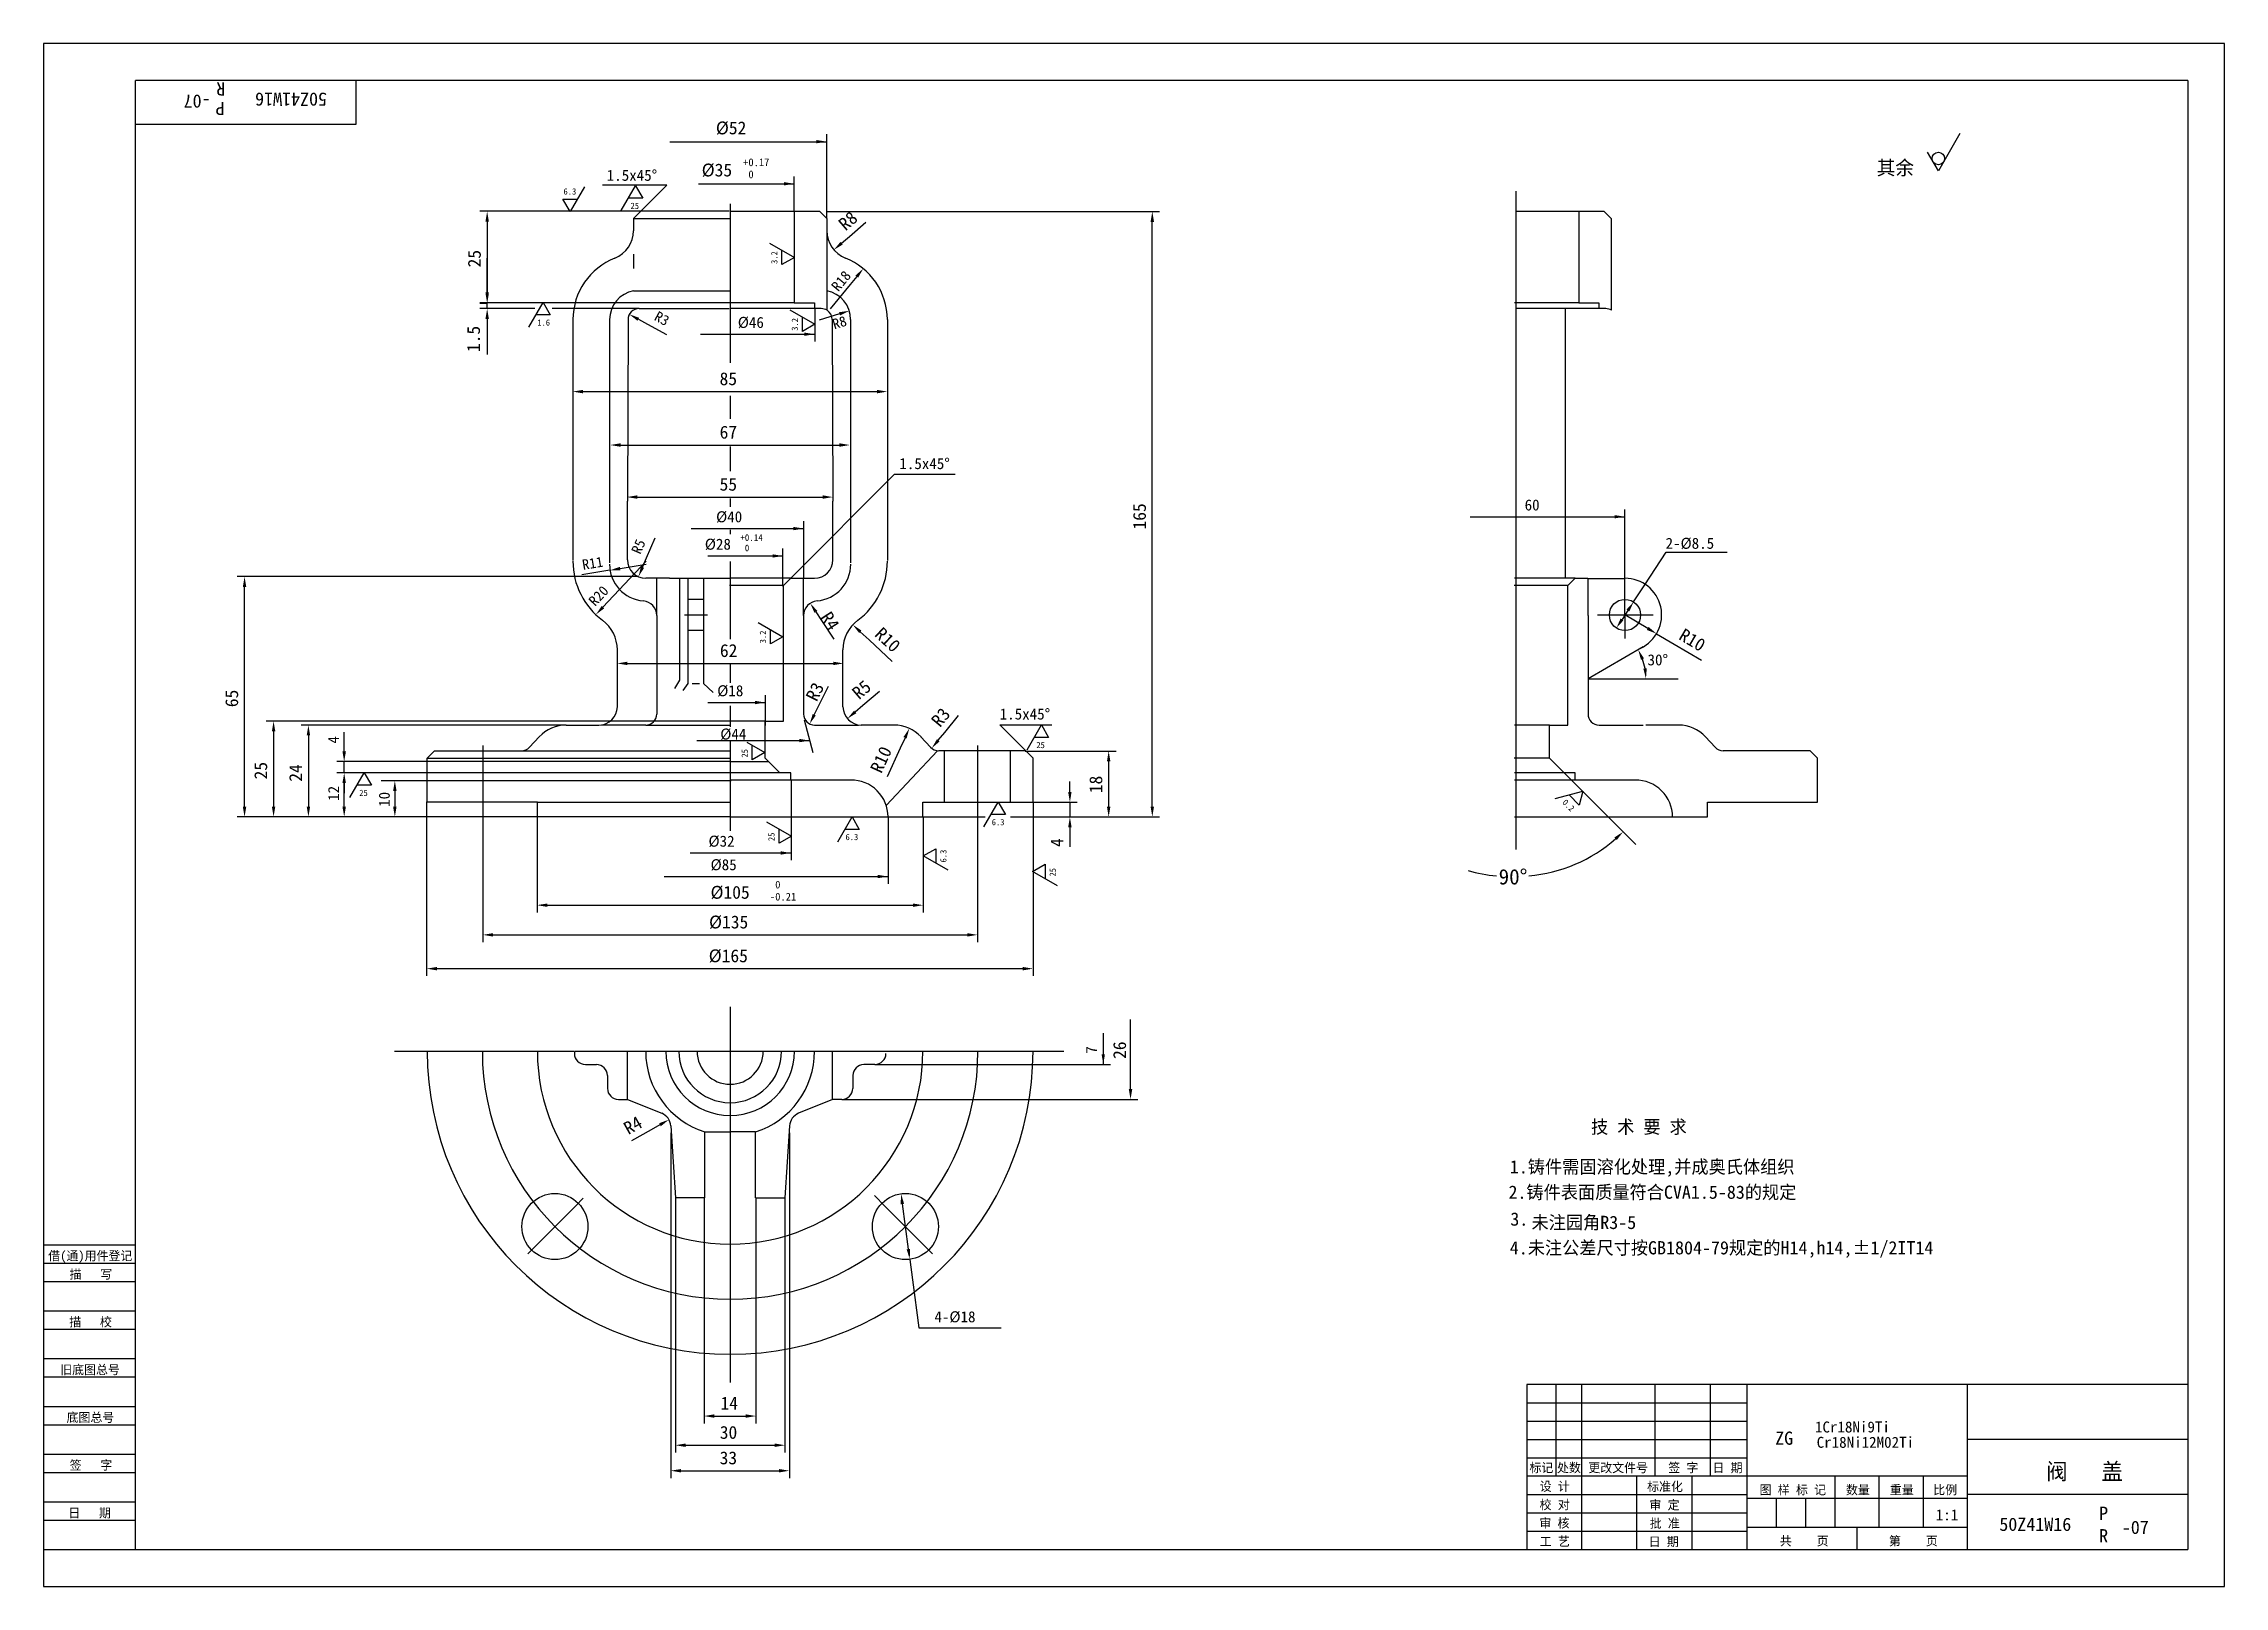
# Model space of a CAD drawing. Header units: metres. Extents: x 0 to 594, y 0 to 420.
import ezdxf

# ---------------------------------------------------------------- set-up
doc = ezdxf.new("R2010")
doc.units = ezdxf.units.M
for name, color, linetype in [('B', 3, 'Continuous'), ('C', 6, 'Continuous'), ('D', 1, 'Continuous'), ('FL', 5, 'Continuous'), ('HA', 5, 'Continuous'), ('T', 7, 'Continuous'), ('TL', 4, 'Continuous')]:
    doc.layers.add(name, color=color, linetype=linetype)

# ---------------------------------------------------------------- blocks, each defined once
blk = doc.blocks.new('TUKUN2')
at = {"layer": 'FL'}
for p, q in [((594, 420), (0, 420)), ((0, 420), (0, 0)), ((594, 0), (594, 420)), ((0, 83), (25, 83)), ((0, 75), (25, 75)), ((0, 70), (25, 70)), ((0, 62), (25, 62)), ((0, 57), (25, 57)), ((412, 30), (412, 55)), ((419, 10), (419, 55)), ((439, 30), (439, 55)), ((454, 30), (454, 55)), ((0, 49), (25, 49)), ((404, 50), (464, 50)), ((0, 44), (25, 44)), ((404, 45), (464, 45)), ((0, 36), (25, 36)), ((404, 40), (464, 40)), ((0, 31), (25, 31)), ((404, 35), (464, 35)), ((449, 10), (449, 30)), ((404, 25), (464, 25)), ((0, 23), (25, 23)), ((0, 18), (25, 18)), ((404, 20), (464, 20)), ((404, 15), (464, 15)), ((0, 0), (594, 0))]:
    blk.add_line(p, q, dxfattribs=at)
at = {"layer": 'TL'}
for p, q in [((584, 410), (25, 410)), ((25, 10), (25, 410)), ((85, 410), (85, 398)), ((584, 410), (584, 10)), ((85, 398), (25, 398)), ((0, 93), (25, 93)), ((0, 88), (25, 88)), ((584, 55), (404, 55)), ((404, 55), (404, 10)), ((464, 10), (464, 55)), ((524, 10), (524, 55)), ((584, 40), (524, 40)), ((524, 30), (404, 30)), ((434, 10), (434, 30)), ((488, 16), (488, 30)), ((500, 16), (500, 30)), ((512, 16), (512, 30)), ((464, 24), (524, 24)), ((472, 16), (472, 24)), ((480, 16), (480, 24)), ((584, 25), (524, 25)), ((524, 16), (464, 16)), ((494, 10), (494, 16)), ((0, 10), (584, 10))]:
    blk.add_line(p, q, dxfattribs=at)
at = {"layer": 'T'}
for s, p in [('借(通)用件登记', (1.26, 88.76)), ('描   写', (7.09, 83.76)), ('描   校', (6.98, 70.76)), ('旧底图总号', (4.52, 57.76)), ('底图总号', (6.25, 44.76)), ('签   字', (7.1, 31.76)), ('标记', (404.71, 31.07)), ('处数', (412.22, 31.07)), ('更改文件号', (420.75, 31.07)), ('签 字', (442.53, 31.07)), ('日 期', (454.57, 31.07)), ('校 对', (407.48, 20.99)), ('设 计', (407.5, 25.99)), ('标准化', (436.77, 25.93)), ('审 定', (437.39, 20.93)), ('图 样 标 记', (467.4, 25.04)), ('数量', (490.92, 25.04)), ('重量', (502.88, 25.04)), ('比例', (514.7, 25.04)), ('日   期', (6.72, 18.76)), ('审 核', (407.41, 15.99)), ('批 准', (437.46, 15.93)), ('工 艺', (407.52, 10.99)), ('日 期', (437.18, 10.93)), ('共    页', (472.91, 11.13)), ('第    页', (502.62, 11.13))]:
    blk.add_text(s, height=2.5, dxfattribs=at).set_placement(p)

msp = doc.modelspace()

# ---------------------------------------------------------------- linework, layer by layer
at = {"layer": 'B'}
for p, q in [((179.76, 268.7), (175.44, 268.7)), ((179.76, 260.24), (175.44, 260.24))]:
    msp.add_line(p, q, dxfattribs=at)
at = {"layer": 'C'}
for p, q in [((187, 376.36), (187, 333.1)), ((401, 379.86), (401, 200.57)), ((187, 324.15), (187, 317.81)), ((187, 310.35), (187, 303.64)), ((187, 296.18), (187, 293.94)), ((187, 287.59), (187, 286.48)), ((187, 279.02), (187, 257.9)), ((174.52, 264.47), (180.81, 264.47)), ((423.21, 264.45), (438.4, 264.45)), ((430.73, 264.45), (430.73, 258.03)), ((187, 251.27), (187, 245.95)), ((187, 239.73), (187, 234)), ((119.63, 228.9), (119.63, 212.15)), ((187, 230.26), (187, 205.73)), ((254.37, 228.9), (254.37, 212.15)), ((187, 157.78), (187, 72.68)), ((95.61, 145.68), (144.42, 145.68)), ((144.58, 145.68), (158.96, 145.68)), ((158.96, 145.68), (214.88, 145.68)), ((214.88, 145.68), (229.42, 145.68)), ((229.42, 145.68), (277.9, 145.68)), ((144.86, 103.54), (134.67, 93.36)), ((144.86, 103.54), (146.98, 105.66)), ((229.14, 103.54), (226.32, 106.37)), ((229.14, 103.54), (239.33, 93.36)), ((134.67, 93.36), (131.85, 90.53)), ((239.33, 93.36), (242.15, 90.53)), ((187, 72.68), (187, 55.52))]:
    msp.add_line(p, q, dxfattribs=at)
msp.add_arc((187, 145.68), 67.5, 180, 0, dxfattribs=at)
at = {"layer": 'D'}
for p, q in [((170.6, 393.31), (213.31, 393.31)), ((213.31, 372.36), (213.31, 395.31)), ((521.95, 395.5), (516.09, 385.36)), ((516.09, 385.36), (513.17, 390.43)), ((147.31, 381.06), (143.4, 374.3)), ((169.76, 381.43), (152.27, 381.43)), ((157.35, 374.55), (161.25, 381.31)), ((161.25, 381.31), (163.2, 377.93)), ((162.69, 374.36), (169.76, 381.43)), ((178.37, 381.85), (204.47, 381.85)), ((204.47, 374.48), (204.47, 383.85)), ((162.69, 374.36), (118.82, 374.36)), ((143.4, 374.3), (141.45, 377.68)), ((141.45, 377.68), (145.36, 377.68)), ((163.2, 377.93), (159.3, 377.93)), ((213.18, 374.28), (303.99, 374.28)), ((120.82, 371.56), (120.82, 352.27)), ((219.49, 367.5), (223.98, 371.36)), ((301.99, 212.28), (301.99, 371.48)), ((197.73, 365.7), (204.49, 361.8)), ((201.11, 359.85), (201.11, 363.75)), ((217.37, 365.68), (219.49, 367.5)), ((120.82, 354.85), (120.82, 361.61)), ((204.49, 361.8), (201.11, 359.85)), ((221.49, 356.59), (219.71, 354.43)), ((120.82, 352.05), (120.82, 354.85)), ((219.71, 354.43), (214.25, 347.8)), ((186.88, 349.47), (118.82, 349.47)), ((120.82, 349.25), (118.82, 349.25)), ((133.82, 347.86), (118.82, 347.86)), ((120.82, 347.86), (120.82, 349.25)), ((120.82, 345.06), (120.82, 342.26)), ((132.14, 342.77), (136.04, 349.53)), ((138, 346.15), (134.09, 346.15)), ((136.04, 349.53), (138, 346.15)), ((162.18, 347.86), (138.5, 347.86)), ((162, 344.96), (164.46, 343.62)), ((203.3, 347.51), (210.06, 343.61)), ((206.68, 341.66), (206.68, 345.56)), ((210.02, 347.72), (210.02, 338.89)), ((214.11, 345.58), (211.27, 344.69)), ((216.78, 346.42), (214.11, 345.58)), ((120.82, 342.26), (120.82, 335.38)), ((164.46, 343.62), (169.67, 340.79)), ((178.92, 340.89), (210.02, 340.89)), ((210.06, 343.61), (206.68, 341.66)), ((146.89, 325.27), (227.01, 325.27)), ((157.14, 310.72), (216.78, 310.72)), ((203.5, 274.48), (231.78, 302.77)), ((231.78, 302.77), (248.28, 302.77)), ((161.69, 296.55), (212.21, 296.55)), ((388.57, 291.2), (430.7, 291.2)), ((430.7, 264.55), (430.7, 293.2)), ((164.24, 280.03), (166.57, 285.48)), ((176.34, 287.98), (207.05, 287.98)), ((207.05, 274.55), (207.05, 289.98)), ((163.13, 277.46), (164.24, 280.03)), ((180.89, 280.52), (201.37, 280.52)), ((201.37, 272.32), (201.37, 282.52)), ((436.14, 272.68), (441.96, 281.52)), ((441.96, 281.52), (458.54, 281.52)), ((162.03, 274.89), (52.73, 274.89)), ((148.75, 275.71), (146.64, 275.36)), ((154.27, 276.63), (148.75, 275.71)), ((152.34, 266.58), (164.16, 279.07)), ((157.03, 277.09), (164.14, 278.26)), ((54.73, 212.28), (54.73, 272.09)), ((433.07, 268), (436.14, 272.68)), ((194.61, 262.43), (201.37, 258.52)), ((210.34, 265.31), (211.88, 262.97)), ((211.88, 262.97), (215.21, 257.87)), ((431.53, 265.66), (429.93, 263.24)), ((436.93, 260.79), (430.73, 264.45)), ((197.99, 256.57), (197.99, 260.47)), ((201.37, 258.52), (197.99, 256.57)), ((222.45, 259.89), (224.87, 257.65)), ((224.87, 257.65), (231.16, 251.8)), ((439.34, 259.36), (444.16, 256.51)), ((444.16, 256.51), (451.56, 252.14)), ((159.03, 251.27), (215.06, 251.27)), ((211.16, 239.81), (213.81, 245.1)), ((223.18, 239.87), (227.68, 243.73)), ((420.68, 247.1), (445.25, 247.1)), ((180.95, 240.62), (196.6, 240.62)), ((196.6, 234.4), (196.6, 242.62)), ((209.91, 237.3), (211.16, 239.81)), ((221.06, 238.05), (223.18, 239.87)), ((186.86, 235.57), (60.64, 235.57)), ((62.64, 232.77), (62.64, 212.28)), ((142.35, 234.48), (70.13, 234.48)), ((72.13, 231.68), (72.13, 212.28)), ((81.87, 230.12), (81.87, 232.54)), ((207.15, 235.89), (209.55, 227)), ((243.68, 230.33), (245.47, 232.49)), ((245.47, 232.49), (249.24, 237.05)), ((267.5, 227.48), (260.43, 234.55)), ((260.43, 234.55), (274.6, 234.55)), ((267.88, 227.75), (271.79, 234.51)), ((271.79, 234.51), (273.74, 231.13)), ((81.87, 227.32), (81.87, 230.12)), ((177.94, 230.26), (208.65, 230.26)), ((191.57, 229.81), (196.41, 227.02)), ((193.03, 225.06), (193.03, 228.97)), ((196.41, 227.02), (193.03, 225.06)), ((233.35, 228.21), (229.78, 220.39)), ((234.64, 231.03), (233.35, 228.21)), ((267.39, 227.38), (292.1, 227.38)), ((273.74, 231.13), (269.84, 231.13)), ((187.02, 224.52), (79.87, 224.52)), ((187.02, 221.5), (79.87, 221.5)), ((81.87, 221.5), (79.87, 221.5)), ((81.87, 221.5), (81.87, 224.52)), ((83.45, 214.73), (87.35, 221.49)), ((87.35, 221.49), (89.31, 218.11)), ((290.1, 212.28), (290.1, 224.58)), ((414.18, 221.49), (433.71, 201.96)), ((81.87, 212.28), (81.87, 218.7)), ((81.87, 218.7), (81.87, 215.9)), ((89.31, 218.11), (85.4, 218.11)), ((187.29, 219.33), (91.98, 219.33)), ((95.67, 216.53), (95.67, 212.28)), ((203.59, 219.45), (203.59, 197.66)), ((279.54, 216.28), (279.54, 219.08)), ((411.72, 214.45), (419.26, 216.47)), ((418.25, 212.7), (415.49, 215.46)), ((419.26, 216.47), (418.25, 212.7)), ((60.64, 209.48), (52.73, 209.48)), ((70.13, 209.48), (60.64, 209.48)), ((79.87, 209.48), (70.13, 209.48)), ((87.39, 209.48), (79.87, 209.48)), ((134.44, 209.48), (87.39, 209.48)), ((104.32, 213.54), (104.32, 166.17)), ((119.63, 212.15), (119.63, 175.37)), ((134.4, 209.43), (134.4, 183.45)), ((196.93, 208.18), (203.69, 204.28)), ((216.3, 202.71), (220.21, 209.47)), ((220.21, 209.47), (222.16, 206.09)), ((230, 209.48), (230, 191.25)), ((239.5, 209.48), (256.42, 209.48)), ((239.59, 209.43), (239.59, 183.45)), ((254.37, 212.15), (254.37, 175.37)), ((256.13, 206.75), (260.03, 213.51)), ((261.99, 210.13), (258.08, 210.13)), ((260.03, 213.51), (261.99, 210.13)), ((263.39, 209.48), (281.54, 209.48)), ((269.5, 213.54), (269.5, 166.17)), ((269.5, 213.48), (281.54, 213.48)), ((279.54, 213.48), (279.54, 209.48)), ((281.54, 209.48), (292.1, 209.48)), ((292.1, 209.48), (303.99, 209.48)), ((200.31, 202.33), (200.31, 206.23)), ((203.69, 204.28), (200.31, 202.33)), ((222.16, 206.09), (218.26, 206.09)), ((279.54, 206.68), (279.54, 203.88)), ((279.54, 203.88), (279.54, 201.29)), ((176.09, 199.66), (203.59, 199.66)), ((239.61, 198.87), (242.99, 200.82)), ((246.37, 194.96), (239.61, 198.87)), ((242.99, 200.82), (242.99, 196.92)), ((269.39, 194.62), (272.77, 196.58)), ((272.77, 196.58), (272.77, 192.67)), ((169, 193.25), (230, 193.25)), ((276.15, 190.72), (269.39, 194.62)), ((137.2, 185.45), (236.79, 185.45)), ((122.43, 177.37), (251.57, 177.37)), ((107.12, 168.17), (266.7, 168.17)), ((288.63, 150.56), (288.63, 142.07)), ((296.05, 135.37), (296.05, 154.29)), ((226.42, 142.07), (290.63, 142.07)), ((217.42, 132.57), (298.05, 132.57)), ((167.89, 125.68), (165.45, 124.31)), ((165.45, 124.31), (160.14, 121.33)), ((170.8, 123.5), (170.8, 29.48)), ((203.12, 123.5), (203.12, 29.48)), ((172.08, 105.77), (172.08, 36.42)), ((179.89, 105.62), (179.89, 44.37)), ((194.03, 105.62), (194.03, 44.37)), ((201.92, 105.77), (201.92, 36.42)), ((235.54, 91.81), (233.92, 104.1)), ((235.91, 89.03), (236.65, 83.48)), ((236.65, 83.48), (238.38, 70.34)), ((238.38, 70.34), (260.83, 70.34)), ((182.69, 46.37), (191.23, 46.37)), ((174.88, 38.42), (199.12, 38.42)), ((173.6, 31.48), (200.32, 31.48))]:
    msp.add_line(p, q, dxfattribs=at)
msp.add_circle((516.09, 388.74), 1.69, dxfattribs=at)
for centre, radius, start, end in [((420.68, 247.1), 15.77, 10.19, 19.81), ((400.83, 234.84), 41.58, 275.18, 311.14), ((399.5, 234.84), 41.58, 253.91, 264.82)]:
    msp.add_arc(centre, radius, start, end, dxfattribs=at)
for points in [[(210.51, 393.76), (213.31, 393.31), (210.51, 392.86)], [(201.67, 382.3), (204.47, 381.85), (201.67, 381.4)], [(120.35, 371.56), (121.28, 371.56), (120.82, 374.36)], [(301.52, 371.48), (302.45, 371.48), (301.99, 374.28)], [(217.67, 365.32), (217.06, 366.03), (215.24, 363.85)], [(221.85, 356.29), (221.13, 356.88), (223.27, 358.75)], [(120.35, 352.27), (121.28, 352.27), (120.82, 349.47)], [(120.35, 352.05), (121.28, 352.05), (120.82, 349.25)], [(120.35, 345.06), (121.28, 345.06), (120.82, 347.86)], [(161.78, 344.55), (162.22, 345.37), (159.54, 346.29)], [(216.92, 345.98), (216.64, 346.87), (219.45, 347.26)], [(207.22, 341.34), (210.02, 340.89), (207.22, 340.44)], [(146.89, 325.73), (146.89, 324.8), (144.09, 325.27)], [(227.01, 325.73), (227.01, 324.8), (229.81, 325.27)], [(157.14, 311.19), (157.14, 310.25), (154.34, 310.72)], [(216.78, 311.19), (216.78, 310.25), (219.58, 310.72)], [(161.69, 297.02), (161.69, 296.09), (158.89, 296.55)], [(212.21, 297.02), (212.21, 296.09), (215.01, 296.55)], [(427.9, 291.65), (430.7, 291.2), (427.9, 290.75)], [(204.25, 288.43), (207.05, 287.98), (204.25, 287.53)], [(198.57, 280.97), (201.37, 280.52), (198.57, 280.07)], [(54.27, 272.09), (55.2, 272.09), (54.73, 274.89)], [(157.11, 276.63), (156.96, 277.55), (154.27, 276.63)], [(163.56, 277.28), (162.71, 277.64), (162.03, 274.89)], [(209.95, 265.06), (210.73, 265.57), (208.81, 267.66)], [(431.92, 265.4), (431.14, 265.92), (433.07, 268)], [(152.68, 266.26), (152, 266.9), (150.41, 264.54)], [(222.14, 259.55), (222.77, 260.23), (220.4, 261.79)], [(430.32, 262.98), (429.54, 263.49), (428.39, 260.9)], [(436.69, 260.38), (437.17, 261.19), (439.34, 259.36)], [(159.03, 251.73), (159.03, 250.8), (156.23, 251.27)], [(215.06, 251.73), (215.06, 250.8), (217.86, 251.27)], [(435.09, 252.25), (435.94, 252.64), (434.34, 254.98)], [(436.66, 249.93), (435.74, 249.85), (436.45, 247.1)], [(193.8, 241.07), (196.6, 240.62), (193.8, 240.17)], [(221.36, 237.7), (220.75, 238.4), (218.93, 236.23)], [(62.17, 232.77), (63.11, 232.77), (62.64, 235.57)], [(71.66, 231.68), (72.59, 231.68), (72.13, 234.48)], [(210.33, 237.09), (209.49, 237.51), (208.66, 234.8)], [(235.06, 230.84), (234.21, 231.23), (235.8, 233.58)], [(81.4, 227.32), (82.34, 227.32), (81.87, 224.52)], [(205.85, 230.71), (208.65, 230.26), (205.85, 229.81)], [(244.04, 230.03), (243.32, 230.63), (241.9, 228.17)], [(289.63, 224.58), (290.57, 224.58), (290.1, 227.38)], [(81.4, 218.7), (82.34, 218.7), (81.87, 221.5)], [(81.4, 218.7), (82.34, 218.7), (81.87, 221.5)], [(95.2, 216.53), (96.14, 216.53), (95.67, 219.33)], [(279.07, 216.28), (280, 216.28), (279.54, 213.48)], [(54.27, 212.28), (55.2, 212.28), (54.73, 209.48)], [(62.17, 212.28), (63.11, 212.28), (62.64, 209.48)], [(71.66, 212.28), (72.59, 212.28), (72.13, 209.48)], [(81.4, 212.28), (82.34, 212.28), (81.87, 209.48)], [(95.2, 212.28), (96.14, 212.28), (95.67, 209.48)], [(279.07, 206.68), (280, 206.68), (279.54, 209.48)], [(289.63, 212.28), (290.57, 212.28), (290.1, 209.48)], [(301.52, 212.28), (302.45, 212.28), (301.99, 209.48)], [(427.87, 203.87), (428.5, 203.19), (430.23, 205.44)], [(200.79, 200.11), (203.59, 199.66), (200.79, 199.21)], [(227.2, 193.7), (230, 193.25), (227.2, 192.8)], [(137.2, 185.91), (137.2, 184.98), (134.4, 185.45)], [(236.79, 185.91), (236.79, 184.98), (239.59, 185.45)], [(122.43, 177.84), (122.43, 176.9), (119.63, 177.37)], [(251.57, 177.84), (251.57, 176.9), (254.37, 177.37)], [(107.12, 168.63), (107.12, 167.7), (104.32, 168.17)], [(266.7, 168.63), (266.7, 167.7), (269.5, 168.17)], [(289.08, 144.87), (288.63, 142.07), (288.18, 144.87)], [(295.59, 135.37), (296.52, 135.37), (296.05, 132.57)], [(168.12, 125.28), (167.66, 126.09), (170.33, 127.06)], [(233.45, 104.04), (234.38, 104.16), (233.55, 106.88)], [(235.08, 91.75), (236.01, 91.87), (235.91, 89.03)], [(182.69, 46.84), (182.69, 45.9), (179.89, 46.37)], [(191.23, 46.84), (191.23, 45.9), (194.03, 46.37)], [(174.88, 38.89), (174.88, 37.96), (172.08, 38.42)], [(199.12, 38.89), (199.12, 37.96), (201.92, 38.42)], [(173.6, 31.94), (173.6, 31.01), (170.8, 31.48)], [(200.32, 31.94), (200.32, 31.01), (203.12, 31.48)]]:
    msp.add_solid(points, dxfattribs=at)
at = {"layer": 'HA'}
msp.add_line((243.51, 227.48), (229.47, 212.58), dxfattribs=at)
at = {"layer": 'TL'}
for p, q in [((160.69, 372.36), (162.69, 374.36)), ((186.69, 374.36), (162.69, 374.36)), ((187.31, 374.36), (204.43, 374.36)), ((204.43, 374.36), (211.31, 374.36)), ((204.47, 374.43), (204.47, 349.43)), ((213.31, 372.36), (211.31, 374.36)), ((400.99, 374.37), (418.11, 374.37)), ((418.11, 374.37), (424.99, 374.37)), ((418.15, 374.44), (418.15, 349.44)), ((426.99, 372.37), (424.99, 374.37)), ((160.69, 372.36), (160.69, 369.07)), ((160.69, 372.36), (187.04, 372.36)), ((213.31, 372.36), (213.31, 369.07)), ((213.31, 369.07), (213.31, 347.47)), ((426.99, 372.37), (426.99, 369.08)), ((426.99, 369.08), (426.99, 347.48)), ((160.69, 362.68), (160.69, 358.75)), ((160.69, 352.72), (187, 352.72)), ((144.18, 344.93), (144.18, 279.31)), ((154.18, 344.89), (154.18, 278.63)), ((159.18, 344.87), (159, 295.48)), ((162.18, 347.86), (186.69, 347.86)), ((204.47, 349.43), (186.92, 349.43)), ((210, 347.86), (187.31, 347.86)), ((204.47, 349.43), (209.97, 349.43)), ((209.97, 349.43), (209.97, 347.84)), ((211.82, 347.86), (210, 347.86)), ((214.82, 344.87), (215, 295.48)), ((219.82, 344.89), (219.82, 278.63)), ((229.82, 344.93), (229.82, 279.31)), ((418.15, 349.44), (400.6, 349.44)), ((423.68, 347.87), (400.99, 347.87)), ((414.49, 274.42), (414.49, 347.78)), ((418.15, 349.44), (423.65, 349.44)), ((423.65, 349.44), (423.65, 347.85)), ((425.5, 347.87), (423.68, 347.87)), ((159, 279.48), (159, 295.48)), ((215, 279.48), (215, 295.48)), ((167.09, 274.48), (164, 274.48)), ((167, 264.31), (167, 274.4)), ((170.5, 274.48), (167.09, 274.48)), ((170.5, 274.48), (172.5, 274.48)), ((172.5, 274.48), (187, 274.48)), ((173.24, 274.58), (173.24, 246.67)), ((175.5, 274.58), (175.5, 245.82)), ((179.78, 274.58), (179.78, 245.82)), ((201.5, 274.48), (187, 274.48)), ((201.5, 272.48), (203.5, 274.48)), ((203.5, 274.48), (201.5, 274.48)), ((203.5, 274.48), (206.91, 274.48)), ((206.91, 274.48), (210, 274.48)), ((207, 264.31), (207, 274.4)), ((415.18, 274.49), (400.68, 274.49)), ((417.18, 274.49), (415.18, 274.49)), ((415.18, 272.49), (417.18, 274.49)), ((417.18, 274.49), (420.59, 274.49)), ((420.65, 274.42), (430.74, 274.42)), ((420.68, 264.32), (420.68, 274.42)), ((201.5, 272.48), (186.86, 272.48)), ((201.5, 235.57), (201.5, 272.48)), ((415.18, 272.49), (400.54, 272.49)), ((415.18, 234.49), (415.18, 272.49)), ((167, 264.31), (167, 237.48)), ((207, 264.31), (207, 237.48)), ((420.68, 264.32), (420.68, 237.49)), ((435.73, 255.79), (420.68, 247.1)), ((156.27, 239.48), (156.27, 254.99)), ((217.73, 239.48), (217.73, 254.99)), ((173.24, 246.67), (171.81, 244.42)), ((175.5, 245.82), (174.09, 243.87)), ((176.65, 245.82), (178.62, 245.82)), ((179.78, 245.82), (182.33, 243.31)), ((142.35, 234.48), (151.27, 234.48)), ((164, 234.48), (152, 234.48)), ((164, 234.48), (186.86, 234.48)), ((196.5, 235.57), (187, 235.57)), ((196.5, 235.57), (201.5, 235.57)), ((196.5, 234.48), (196.5, 235.57)), ((196.5, 225.48), (196.5, 234.48)), ((210, 234.48), (222, 234.48)), ((231.65, 234.48), (222.73, 234.48)), ((410.18, 234.49), (400.68, 234.49)), ((410.18, 234.49), (415.18, 234.49)), ((410.18, 225.49), (410.18, 234.49)), ((423.68, 234.49), (435.68, 234.49)), ((445.33, 234.49), (436.41, 234.49)), ((104.5, 225.48), (106.5, 227.48)), ((106.5, 227.48), (110.61, 227.48)), ((110.61, 227.48), (130.19, 227.48)), ((130.19, 227.48), (187, 227.48)), ((132.39, 228.44), (135.02, 231.28)), ((241.61, 228.44), (238.98, 231.28)), ((263.39, 227.48), (243.81, 227.48)), ((245.37, 213.47), (245.37, 227.58)), ((263.37, 213.47), (263.37, 227.58)), ((267.5, 227.48), (263.39, 227.48)), ((269.5, 225.48), (267.5, 227.48)), ((455.29, 228.46), (452.66, 231.29)), ((477.07, 227.49), (457.49, 227.49)), ((481.18, 227.49), (477.07, 227.49)), ((483.18, 225.49), (481.18, 227.49)), ((104.5, 213.48), (104.5, 225.48)), ((104.5, 225.48), (187, 225.48)), ((196.5, 221.48), (187, 221.48)), ((187.02, 224.52), (197.47, 224.52)), ((200.5, 221.48), (196.5, 225.48)), ((200.5, 221.48), (196.5, 221.48)), ((203.5, 221.48), (200.5, 221.48)), ((203.5, 219.48), (203.5, 221.48)), ((269.5, 213.48), (269.5, 225.48)), ((410.18, 225.49), (400.54, 225.49)), ((410.18, 221.49), (400.68, 221.49)), ((414.18, 221.49), (410.18, 225.49)), ((414.18, 221.49), (410.18, 221.49)), ((417.18, 221.49), (414.18, 221.49)), ((417.18, 219.49), (417.18, 221.49)), ((483.18, 213.49), (483.18, 225.49)), ((203.5, 219.48), (187, 219.48)), ((219.88, 219.48), (203.5, 219.48)), ((417.18, 219.49), (400.68, 219.49)), ((433.55, 219.49), (417.18, 219.49)), ((110.61, 213.48), (104.5, 213.48)), ((128.63, 213.48), (110.61, 213.48)), ((134.5, 213.48), (128.63, 213.48)), ((134.5, 209.48), (134.5, 213.48)), ((134.5, 213.48), (186.92, 213.48)), ((144.11, 209.48), (134.5, 209.48)), ((187, 209.48), (144.11, 209.48)), ((187, 209.48), (229.89, 209.48)), ((229.89, 209.48), (239.5, 209.48)), ((239.5, 213.48), (245.37, 213.48)), ((239.5, 209.48), (239.5, 213.48)), ((245.37, 213.48), (263.39, 213.48)), ((263.39, 213.48), (269.5, 213.48)), ((400.68, 209.49), (443.57, 209.49)), ((443.57, 209.49), (453.18, 209.49)), ((453.18, 209.49), (453.18, 213.49)), ((453.18, 213.49), (459.05, 213.49)), ((459.05, 213.49), (477.07, 213.49)), ((477.07, 213.49), (483.18, 213.49)), ((144.58, 145.57), (144.58, 145.07)), ((159.08, 132.57), (159.08, 145.57)), ((214.92, 132.57), (214.92, 145.57)), ((147.58, 142.07), (150.58, 142.07)), ((153.58, 139.07), (153.58, 135.57)), ((220.42, 139.07), (220.42, 135.57)), ((226.42, 142.07), (223.42, 142.07)), ((156.58, 132.57), (159.08, 132.57)), ((159.08, 132.57), (168.35, 128.8)), ((214.92, 132.57), (205.65, 128.8)), ((217.42, 132.57), (214.92, 132.57)), ((170.84, 125.35), (172.08, 105.77)), ((203.16, 125.35), (201.92, 105.77)), ((180.08, 105.77), (180.08, 123.75)), ((180.08, 123.75), (186.92, 123.75)), ((193.92, 123.75), (187.08, 123.75)), ((193.92, 105.77), (193.92, 123.75)), ((180.08, 105.77), (172.08, 105.77)), ((193.92, 105.77), (201.92, 105.77))]:
    msp.add_line(p, q, dxfattribs=at)
for points in [[(230, 209.48, 0.42), (219.88, 219.48, 0.42)], [(443.68, 209.49, 0.42), (433.55, 219.49, 0.42)]]:
    msp.add_lwpolyline(points, format="xyb", dxfattribs=at)
for centre, radius in [((430.73, 264.45), 4.25), ((139.27, 97.96), 9), ((234.73, 97.96), 9)]:
    msp.add_circle(centre, radius, dxfattribs=at)
for centre, radius, start, end in [((152.69, 369.07), 8, 291.41, 0), ((221.31, 369.07), 8, 180, 248.59), ((162.18, 344.86), 18, 111.41, 179.79), ((211.82, 344.86), 18, 0.21, 68.59), ((162.18, 344.86), 8, 100.73, 179.79), ((211.82, 344.86), 8, 0.21, 79.27), ((162.18, 344.86), 3, 90, 179.79), ((211.82, 344.86), 3, 58.21, 90), ((211.82, 344.86), 3, 0.21, 58.21), ((425.5, 344.87), 3, 58.21, 90), ((164, 279.48), 5, 180, 270), ((210, 279.48), 5, 270, 0), ((164.16, 279.07), 20, 180, 233.41), ((164.14, 278.26), 10, 180, 265.34), ((209.86, 278.26), 10, 274.66, 0), ((209.84, 279.07), 20, 306.59, 0), ((430.73, 264.45), 10, 295.37, 90), ((163, 264.31), 4, 0, 85.34), ((211, 264.31), 4, 94.66, 180), ((146.27, 254.99), 10, 0, 53.41), ((227.73, 254.99), 10, 126.59, 180), ((151.27, 239.48), 5, 270, 0), ((222.73, 239.48), 5, 180, 270), ((142.35, 224.48), 10, 90, 137.19), ((164, 237.48), 3, 270, 0), ((210, 237.48), 3, 180, 270), ((231.65, 224.48), 10, 42.81, 90), ((423.68, 237.49), 3, 180, 270), ((445.33, 224.49), 10, 42.81, 90), ((130.19, 230.48), 3, 270, 317.19), ((243.81, 230.48), 3, 222.81, 270), ((457.49, 230.49), 3, 222.81, 270), ((187, 145.68), 82.5, 180, 0), ((187, 145.68), 52.5, 180, 0), ((147.58, 145.07), 3, 180, 270), ((187, 145.68), 23, 180, 252.48), ((187, 145.68), 17.5, 180, 0), ((187, 145.68), 14, 180, 0), ((187, 145.68), 9, 180, 0), ((187, 145.68), 23, 287.52, 0), ((226.42, 145.07), 3, 270, 0), ((150.58, 139.07), 3, 0, 90), ((223.42, 139.07), 3, 90, 180), ((156.58, 135.57), 3, 180, 270), ((217.42, 135.57), 3, 270, 0), ((166.84, 125.09), 4, 3.62, 67.88), ((207.16, 125.09), 4, 112.12, 176.38)]:
    msp.add_arc(centre, radius, start, end, dxfattribs=at)

# ---------------------------------------------------------------- block references
at = {"layer": 'D'}
msp.add_blockref('TUKUN2', (0, 0), dxfattribs=at)

# ---------------------------------------------------------------- texts
for s, height, rotation, p in [('-07', 3.6, 180, (45.48, 406.09)), ('P', 3.6, 180, (49.27, 404.15)), ('R', 3.6, 180, (49.48, 409.46)), ('50Z41W16', 3.6, 180, (77.2, 406.63)), ('R8', 3.5, 40.68, (218.42, 368.89)), ('25', 3.5, 90, (119.07, 359.08)), ('3.2', 1.7, 90, (199.88, 360.02)), ('R18', 2.8, 50.49, (216.46, 352.31)), ('R3', 2.8, 331.48, (166.08, 344.85)), ('3.2', 1.7, 90, (205.45, 341.83)), ('R8', 2.8, 17.46, (215.38, 342.19)), ('1.5', 3.5, 90, (118.85, 336.03)), ('165', 3.5, 90, (300.24, 287.72)), ('R11', 2.8, 9.42, (146.95, 276.71)), ('R5', 2.8, 66.84, (162.54, 280.8)), ('R20', 2.8, 46.59, (150.2, 266.65)), ('R4', 3.5, 303.19, (211.46, 263.85)), ('3.2', 1.7, 90, (196.76, 256.74)), ('R10', 3.5, 317.1, (226.12, 258.87)), ('R10', 3.5, 329.42, (445.13, 257.97)), ('65', 3.5, 90, (52.98, 239.35)), ('R3', 3.5, 63.42, (210.58, 240.67)), ('R5', 3.5, 40.6, (222.11, 241.26)), ('R3', 3.5, 50.46, (244.17, 233.67)), ('4', 3, 90, (80.48, 229.44)), ('25', 1.7, 90, (191.8, 225.64)), ('R10', 3.5, 65.46, (228.19, 221.12)), ('25', 3.5, 90, (60.89, 219.69)), ('24', 3.5, 90, (70.38, 219.06)), ('18', 3.5, 90, (288.35, 215.93)), ('12', 3, 90, (80.48, 213.85)), ('10', 3, 90, (94.29, 212.21)), ('0.2', 1.7, 315, (413.54, 213.26)), ('25', 1.7, 90, (199.08, 202.9)), ('4', 3.5, 90, (277.79, 201.29)), ('6.3', 1.7, 90, (245.92, 197.09)), ('25', 1.7, 90, (275.7, 193.25)), ('7', 3, 90, (286.92, 145.02)), ('26', 3.5, 90, (294.83, 143.59)), ('R4', 3.5, 29.35, (159.28, 122.85))]:
    msp.add_text(s, height=height, rotation=rotation, dxfattribs=at).set_placement(p)
for s, height, p in [('%%c52', 3.5, (183.11, 395.31)), ('%%c35', 3.5, (179.25, 383.85)), ('+0.17', 2.1, (190.54, 386.65)), ('其余', 3.9, (499.32, 384.26)), ('6.3', 1.7, (141.62, 378.91)), ('1.5x45%%d', 3, (153.38, 382.65)), (' 0', 2.1, (190.54, 383.36)), ('25', 1.7, (159.87, 375)), ('1.6', 1.7, (134.47, 343.22)), ('%%c46', 3, (189.08, 342.61)), ('85', 3.5, (184.12, 327.02)), ('67', 3.5, (184.13, 312.47)), ('1.5x45%%d', 3, (233.09, 304.17)), ('55', 3.5, (184.12, 298.3)), ('%%c40', 3, (183.17, 289.69)), ('60', 3, (403.4, 292.91)), ('%%c28', 3, (180.1, 282.23)), ('+0.14', 1.8, (189.77, 284.63)), ('2-%%C8.5', 3, (441.79, 282.47)), (' 0', 1.8, (189.77, 281.81)), ('62', 3.5, (184.21, 253.02)), ('30%%d', 3, (436.87, 250.74)), ('%%c18', 3, (183.48, 242.33)), ('1.5x45%%d', 3, (260.42, 235.99)), ('%%C44', 3, (184.31, 230.54)), ('25', 1.7, (270.41, 228.2)), ('25', 1.7, (85.98, 215.18)), ('6.3', 1.7, (258.25, 207.2)), ('%%c32', 3, (181.1, 201.38)), ('6.3', 1.7, (218.43, 203.16)), ('%%C85', 3, (181.67, 194.97)), ('%%c105', 3.5, (181.65, 187.2)), (' 0', 2.1, (197.84, 190)), ('90%%d', 4.2, (396.33, 191.08)), ('-0.21', 2.1, (197.84, 186.71)), ('%%c135', 3.5, (181.25, 179.12)), ('%%C165', 3.5, (181.16, 169.92)), ('技 术 要 求', 3.6, (421.49, 123.3)), ('1.铸件需固溶化处理,并成奥氏体组织', 3.6, (399.37, 112.43)), ('2.铸件表面质量符合CVA1.5-83的规定', 3.6, (399, 105.52)), ('3.', 3.6, (399.5, 98.2)), ('未注园角R3-5', 3.6, (405.27, 97.28)), ('4.未注公差尺寸按GB1804-79规定的H14,h14,%%p1/2IT14', 3.6, (399.36, 90.38)), ('4-%%c18', 3, (242.64, 71.89)), ('14', 3.5, (184.38, 48.12)), ('30', 3.5, (184.17, 40.17)), ('ZG', 3.6, (471.65, 38.55)), ('1Cr18Ni9Ti', 3, (482.49, 41.89)), ('33', 3.5, (184.13, 33.23)), ('Cr18Ni12M02Ti', 3, (482.95, 37.72)), ('阀   盖', 4.5, (545.47, 29.04)), ('1:1', 3, (515.38, 17.97)), ('50Z41W16', 3.6, (532.7, 15.1)), ('P', 3.6, (559.88, 18.1)), ('-07', 3.6, (566.06, 14.27)), ('R', 3.6, (559.88, 11.98))]:
    msp.add_text(s, height=height, dxfattribs=at).set_placement(p)

doc.saveas('drawing.dxf')
